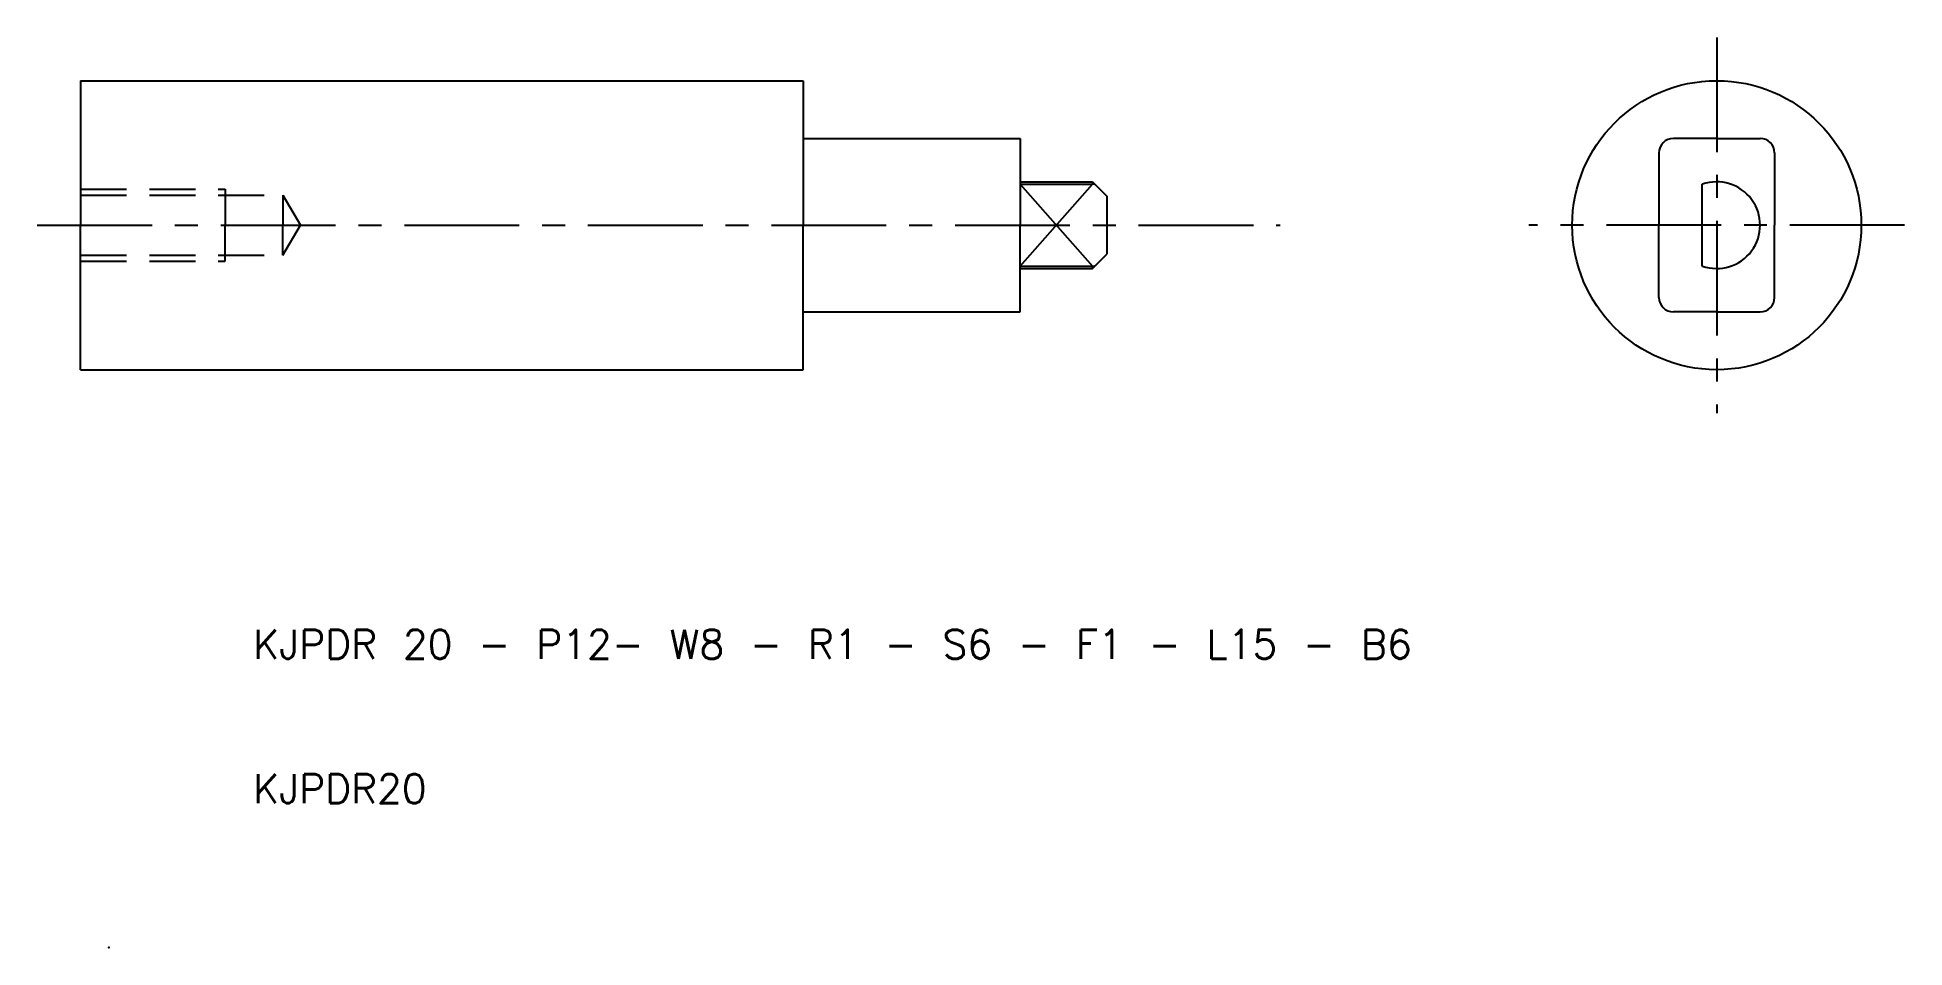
# Model space of a CAD drawing. Extents: x -5 to 124, y 0 to 63.
import ezdxf

# ---------------------------------------------------------------- set-up
doc = ezdxf.new("R2010")
doc.units = 0
doc.header["$LTSCALE"] = 0.25
doc.linetypes.add('CENTER', pattern=[50.8, 31.75, -6.35, 6.35, -6.35])
doc.linetypes.add('DASHED', pattern=[19.05, 12.7, -6.35])
doc.layers.get('0').update_dxf_attribs({"linetype": 'CONTINUOUS'})
doc.layers.add('CENTER', color=1, linetype='CENTER')
doc.styles.get("Standard").update_dxf_attribs({"font": 'txt.shx'})

msp = doc.modelspace()

# ---------------------------------------------------------------- linework, layer by layer
for p, q in [((-1.94, 60), (48.06, 60)), ((-1.94, 60), (-1.94, 50)), ((48.06, 60), (48.06, 56)), ((48.06, 56), (48.06, 50)), ((48.06, 56), (63.06, 56)), ((63.06, 56), (63.06, 53)), ((111.26, 56), (108.26, 56)), ((111.26, 56), (114.26, 56)), ((107.26, 55), (107.26, 50)), ((115.26, 55), (115.26, 50)), ((63.06, 53), (68.06, 53)), ((63.06, 53), (63.06, 50)), ((68.06, 53), (68.06, 52.83)), ((68.06, 53), (69.06, 52)), ((63.06, 52.83), (68.06, 52.83)), ((69.06, 52), (69.06, 48)), ((110.26, 47.17), (110.26, 52.83)), ((-1.94, 40), (-1.94, 50)), ((48.06, 44), (48.06, 50)), ((63.06, 47), (63.06, 50)), ((107.26, 45), (107.26, 50)), ((115.26, 45), (115.26, 50)), ((68.06, 47), (69.06, 48)), ((63.06, 47.17), (68.06, 47.17)), ((63.06, 44), (63.06, 47)), ((63.06, 47), (68.06, 47)), ((68.06, 47), (68.06, 47.17)), ((48.06, 44), (63.06, 44)), ((48.06, 40), (48.06, 44)), ((111.26, 44), (108.26, 44)), ((111.26, 44), (114.26, 44)), ((-1.94, 40), (48.06, 40))]:
    msp.add_line(p, q)
at = {"color": 3, "linetype": 'DASHED'}
for p, q in [((-1.94, 52.5), (8.06, 52.5)), ((-1.94, 52.07), (12.06, 52.07)), ((8.06, 52.5), (8.06, 50)), ((12.06, 52.07), (12.06, 50)), ((12.06, 52.07), (13.26, 50)), ((8.06, 47.5), (8.06, 50)), ((12.06, 47.93), (13.26, 50)), ((12.06, 47.93), (12.06, 50)), ((-1.94, 47.93), (12.06, 47.93)), ((-1.94, 47.5), (8.06, 47.5))]:
    msp.add_line(p, q, dxfattribs=at)
at = {"color": 3}
for p, q in [((63.06, 52.83), (68.06, 47.17)), ((63.06, 47.17), (68.06, 52.83))]:
    msp.add_line(p, q, dxfattribs=at)
msp.add_circle((111.26, 50), 10)
for centre, radius, start, end in [((108.26, 55), 1, 90, 180), ((114.26, 55), 1, 0, 90), ((111.26, 50), 3, 250.5288, 109.4712), ((68.06, 50), 2.83, 86.4096, 90), ((68.06, 50), 2.83, 270, 273.5904), ((108.26, 45), 1, 180, 270), ((114.26, 45), 1, 270, 0)]:
    msp.add_arc(centre, radius, start, end)
msp.add_point((0, 0))
at = {"layer": 'CENTER', "color": 1, "linetype": 'CENTER'}
for p, q in [((111.26, 63), (111.26, 37)), ((-4.94, 50), (81.06, 50)), ((124.26, 50), (98.26, 50))]:
    msp.add_line(p, q, dxfattribs=at)

# ---------------------------------------------------------------- texts
for s, p in [('KJPDR 20 - P12- W8 - R1 - S6 - F1 - L15 - B6', (10, 20)), ('KJPDR20', (10, 10))]:
    msp.add_text(s, height=2).set_placement(p)

doc.saveas('drawing.dxf')
